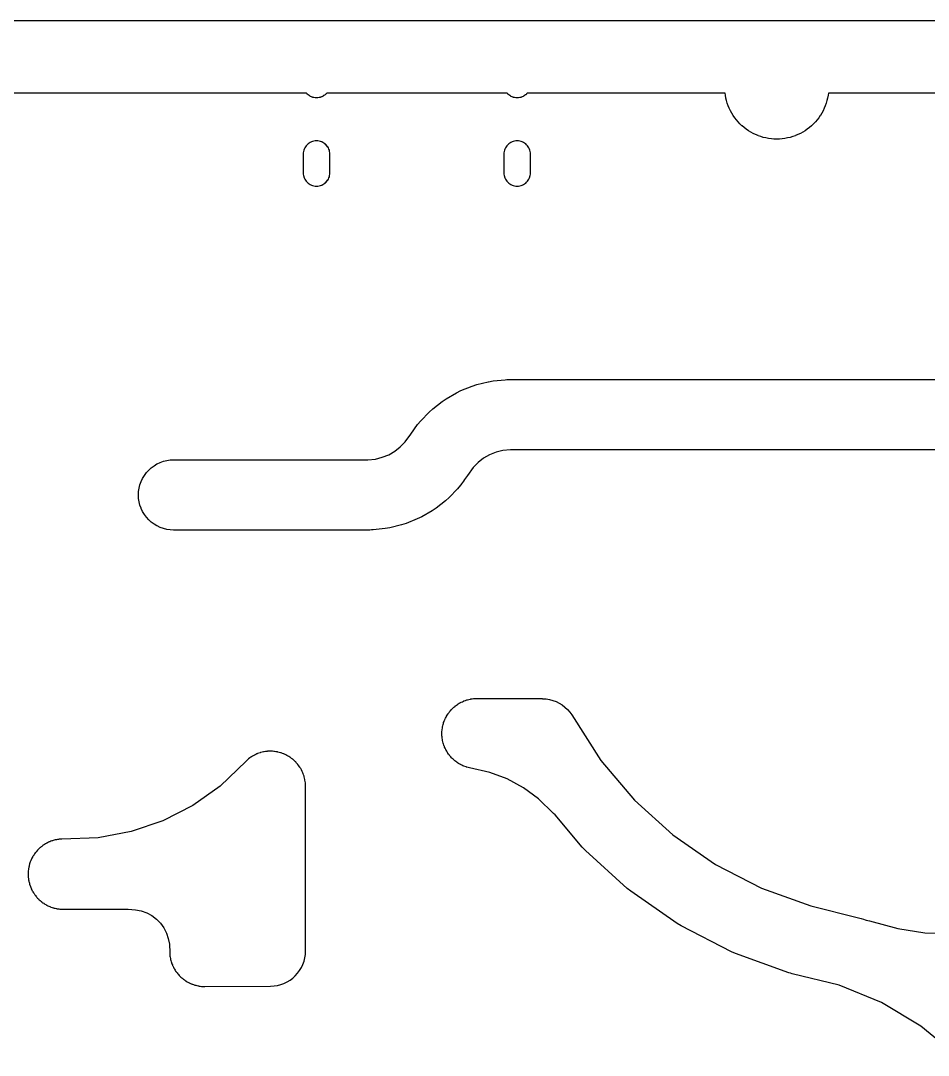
# Model space of a CAD drawing. Header units: inches. Extents: x -0.5 to 10, y -2.4 to 3.9.
# Drawn here: x 1.73 to 3.269, y 2.108 to 3.863 of the extents above; entities that cross this region are included whole.
import ezdxf

# ---------------------------------------------------------------- set-up
doc = ezdxf.new("R2010")
doc.units = ezdxf.units.IN

msp = doc.modelspace()

# ---------------------------------------------------------------- linework, layer by layer
for points in [[(4.8032, 3.86275), (0, 3.86275)], [(4.43583, 3.7397), (3.099278, 3.7397), (3.098867, 3.73623), (3.098865, 3.736212), (3.098861, 3.736191), (3.097957, 3.731643), (3.097953, 3.731626), (3.097953, 3.731624), (3.096905, 3.72726), (3.096902, 3.72725), (3.0969, 3.727241), (3.095641, 3.722779), (3.095636, 3.722762), (3.095629, 3.722742), (3.094024, 3.718392), (3.094023, 3.718388), (3.094017, 3.718373), (3.0923, 3.714227), (3.092295, 3.714215), (3.092292, 3.714209), (3.090351, 3.709998), (3.090341, 3.709979), (3.090333, 3.709963), (3.088067, 3.705918), (3.088059, 3.705903), (3.088058, 3.705901), (3.085713, 3.702075), (3.085708, 3.702067), (3.085702, 3.702058), (3.083126, 3.698203), (3.083114, 3.698186), (3.083103, 3.698171), (3.080233, 3.69453), (3.080224, 3.694519), (3.08022, 3.694515), (3.077305, 3.691102), (3.077298, 3.691093), (3.077292, 3.691087), (3.074145, 3.687683), (3.074131, 3.687669), (3.074117, 3.687655), (3.070713, 3.684508), (3.070707, 3.684502), (3.070698, 3.684495), (3.067285, 3.68158), (3.067281, 3.681576), (3.06727, 3.681567), (3.063629, 3.678697), (3.063614, 3.678686), (3.063597, 3.678674), (3.059742, 3.676098), (3.059733, 3.676092), (3.059725, 3.676087), (3.055899, 3.673742), (3.055897, 3.673741), (3.055882, 3.673733), (3.051837, 3.671467), (3.051821, 3.671459), (3.051802, 3.671449), (3.047591, 3.669508), (3.047585, 3.669505), (3.047573, 3.6695), (3.043427, 3.667783), (3.043412, 3.667777), (3.043408, 3.667776), (3.039058, 3.666171), (3.039038, 3.666164), (3.039021, 3.666159), (3.034559, 3.6649), (3.03455, 3.664898), (3.03454, 3.664895), (3.030176, 3.663847), (3.030174, 3.663847), (3.030157, 3.663843), (3.025609, 3.662939), (3.025588, 3.662935), (3.02557, 3.662933), (3.020966, 3.662388), (3.020958, 3.662387), (3.020946, 3.662386), (3.016472, 3.662034), (3.016459, 3.662033), (3.016453, 3.662032), (3.01182, 3.66185), (3.0118, 3.66185), (3.01178, 3.66185), (3.007147, 3.662032), (3.007141, 3.662033), (3.007128, 3.662034), (3.002654, 3.662386), (3.002642, 3.662387), (3.002634, 3.662388), (2.99803, 3.662933), (2.998012, 3.662935), (2.997991, 3.662939), (2.993443, 3.663843), (2.993426, 3.663847), (2.993424, 3.663847), (2.98906, 3.664895), (2.98905, 3.664898), (2.989041, 3.6649), (2.984579, 3.666159), (2.984562, 3.666164), (2.984542, 3.666171), (2.980192, 3.667776), (2.980188, 3.667777), (2.980173, 3.667783), (2.976027, 3.6695), (2.976015, 3.669505), (2.976009, 3.669508), (2.971798, 3.671449), (2.971779, 3.671459), (2.971763, 3.671467), (2.967718, 3.673733), (2.967703, 3.673741), (2.967701, 3.673742), (2.963875, 3.676087), (2.963867, 3.676092), (2.963858, 3.676098), (2.960003, 3.678674), (2.959986, 3.678686), (2.959971, 3.678697), (2.95633, 3.681567), (2.956319, 3.681576), (2.956315, 3.68158), (2.952902, 3.684495), (2.952893, 3.684502), (2.952887, 3.684508), (2.949483, 3.687655), (2.949469, 3.687669), (2.949455, 3.687683), (2.946308, 3.691087), (2.946302, 3.691093), (2.946295, 3.691102), (2.94338, 3.694515), (2.943376, 3.694519), (2.943367, 3.69453), (2.940497, 3.698171), (2.940486, 3.698186), (2.940474, 3.698203), (2.937898, 3.702058), (2.937892, 3.702067), (2.937887, 3.702075), (2.935542, 3.705901), (2.935541, 3.705903), (2.935533, 3.705918), (2.933267, 3.709963), (2.933259, 3.709979), (2.933249, 3.709998), (2.931308, 3.714209), (2.931305, 3.714215), (2.9313, 3.714227), (2.929583, 3.718373), (2.929577, 3.718388), (2.929576, 3.718392), (2.927971, 3.722742), (2.927964, 3.722762), (2.927959, 3.722779), (2.9267, 3.727241), (2.926698, 3.72725), (2.926695, 3.72726), (2.925647, 3.731624), (2.925647, 3.731626), (2.925643, 3.731643), (2.924739, 3.736191), (2.924735, 3.736212), (2.924733, 3.73623), (2.924322, 3.7397), (2.588886, 3.7397), (2.587768, 3.738466), (2.587751, 3.738449), (2.587734, 3.738432), (2.586119, 3.736969), (2.586105, 3.736956), (2.586081, 3.736938), (2.584332, 3.73564), (2.584309, 3.735624), (2.584291, 3.735613), (2.582422, 3.734492), (2.582399, 3.734479), (2.582379, 3.734469), (2.580409, 3.733538), (2.58039, 3.733529), (2.580364, 3.733519), (2.578313, 3.732785), (2.578287, 3.732777), (2.578266, 3.732771), (2.576152, 3.732242), (2.576128, 3.732236), (2.576104, 3.732232), (2.573949, 3.731912), (2.573927, 3.73191), (2.573901, 3.731908), (2.571725, 3.731801), (2.5717, 3.7318), (2.571675, 3.731801), (2.569499, 3.731908), (2.569473, 3.73191), (2.569451, 3.731912), (2.567296, 3.732232), (2.567272, 3.732236), (2.567248, 3.732242), (2.565134, 3.732771), (2.565113, 3.732777), (2.565087, 3.732785), (2.563036, 3.733519), (2.56301, 3.733529), (2.562991, 3.733538), (2.561021, 3.734469), (2.561001, 3.734479), (2.560978, 3.734492), (2.559109, 3.735613), (2.559091, 3.735624), (2.559068, 3.73564), (2.557319, 3.736938), (2.557295, 3.736956), (2.557281, 3.736969), (2.555666, 3.738432), (2.555649, 3.738449), (2.555632, 3.738466), (2.554514, 3.7397), (2.248686, 3.7397), (2.247568, 3.738466), (2.247551, 3.738449), (2.247534, 3.738432), (2.245919, 3.736969), (2.245905, 3.736956), (2.245881, 3.736938), (2.244132, 3.73564), (2.244109, 3.735624), (2.244091, 3.735613), (2.242222, 3.734492), (2.242199, 3.734479), (2.242179, 3.734469), (2.240209, 3.733538), (2.24019, 3.733529), (2.240164, 3.733519), (2.238113, 3.732785), (2.238087, 3.732777), (2.238066, 3.732771), (2.235952, 3.732242), (2.235928, 3.732236), (2.235904, 3.732232), (2.233749, 3.731912), (2.233727, 3.73191), (2.233701, 3.731908), (2.231525, 3.731801), (2.2315, 3.7318), (2.231475, 3.731801), (2.229299, 3.731908), (2.229273, 3.73191), (2.229251, 3.731912), (2.227096, 3.732232), (2.227072, 3.732236), (2.227048, 3.732242), (2.224934, 3.732771), (2.224913, 3.732777), (2.224887, 3.732785), (2.222836, 3.733519), (2.22281, 3.733529), (2.222791, 3.733538), (2.220821, 3.734469), (2.220801, 3.734479), (2.220778, 3.734492), (2.218909, 3.735613), (2.218891, 3.735624), (2.218868, 3.73564), (2.217119, 3.736938), (2.217095, 3.736956), (2.217081, 3.736969), (2.215466, 3.738432), (2.215449, 3.738449), (2.215432, 3.738466), (2.214314, 3.7397), (0.36737, 3.7397)], [(3.30927, 3.13515), (2.560231, 3.13515), (2.547299, 3.13383), (2.535815, 3.130989), (2.524844, 3.126563), (2.514602, 3.120642), (2.505293, 3.113341), (2.497091, 3.104796), (2.487709, 3.09178), (2.4877, 3.091767), (2.487694, 3.09176), (2.487651, 3.091706), (2.487613, 3.091648), (2.487607, 3.09164), (2.487599, 3.091628), (2.482406, 3.084471), (2.480827, 3.081837), (2.480816, 3.081819), (2.4808, 3.081796), (2.477348, 3.077141), (2.477334, 3.077123), (2.477317, 3.077103), (2.476032, 3.075685), (2.475723, 3.075259), (2.475712, 3.075245), (2.475701, 3.075232), (2.470489, 3.069001), (2.470477, 3.068986), (2.470466, 3.068975), (2.456459, 3.054395), (2.456448, 3.054384), (2.456433, 3.05437), (2.450273, 3.048801), (2.450262, 3.048791), (2.450246, 3.048778), (2.434332, 3.036307), (2.43432, 3.036298), (2.434303, 3.036287), (2.427423, 3.031637), (2.427405, 3.031626), (2.427393, 3.031618), (2.409886, 3.021503), (2.409871, 3.021495), (2.409855, 3.021487), (2.40239, 3.017848), (2.402378, 3.017842), (2.402358, 3.017834), (2.383606, 3.010274), (2.38359, 3.010268), (2.383573, 3.010262), (2.375671, 3.007707), (2.375654, 3.007702), (2.375637, 3.007697), (2.35601, 3.002844), (2.355996, 3.00284), (2.355976, 3.002836), (2.347794, 3.001415), (2.347772, 3.001411), (2.347759, 3.00141), (2.327645, 2.999358), (2.327635, 2.999357), (2.32762, 2.999356), (2.32754, 2.999351), (2.327461, 2.99934), (2.327439, 2.999337), (2.327412, 2.999335), (2.324623, 2.999198), (2.321833, 2.999051), (2.321807, 2.99905), (2.321784, 2.999051), (2.321704, 2.999055), (2.321625, 2.999051), (2.32161, 2.99905), (2.3216, 2.99905), (1.9891, 2.99905), (1.98909, 2.99905), (1.989075, 2.999051), (1.983288, 2.999335), (1.983261, 2.999337), (1.983239, 2.99934), (1.977507, 3.00019), (1.977483, 3.000194), (1.977458, 3.0002), (1.971837, 3.001608), (1.971811, 3.001615), (1.97179, 3.001622), (1.966334, 3.003574), (1.96631, 3.003584), (1.966289, 3.003593), (1.96105, 3.006071), (1.961028, 3.006082), (1.961007, 3.006094), (1.956037, 3.009073), (1.956019, 3.009084), (1.955996, 3.0091), (1.951341, 3.012552), (1.951323, 3.012566), (1.951303, 3.012583), (1.94701, 3.016475), (1.946992, 3.016492), (1.946975, 3.01651), (1.943083, 3.020803), (1.943066, 3.020823), (1.943052, 3.020841), (1.9396, 3.025496), (1.939584, 3.025519), (1.939573, 3.025537), (1.936594, 3.030507), (1.936582, 3.030528), (1.936571, 3.03055), (1.934093, 3.035789), (1.934084, 3.03581), (1.934074, 3.035834), (1.932122, 3.04129), (1.932115, 3.041311), (1.932108, 3.041337), (1.9307, 3.046958), (1.930694, 3.046983), (1.93069, 3.047007), (1.92984, 3.052739), (1.929837, 3.052761), (1.929835, 3.052788), (1.929551, 3.058575), (1.92955, 3.0586), (1.929551, 3.058625), (1.929835, 3.064412), (1.929837, 3.064439), (1.92984, 3.064461), (1.93069, 3.070193), (1.930694, 3.070217), (1.9307, 3.070242), (1.932108, 3.075863), (1.932115, 3.075889), (1.932122, 3.07591), (1.934074, 3.081366), (1.934084, 3.08139), (1.934093, 3.081411), (1.936571, 3.08665), (1.936582, 3.086672), (1.936594, 3.086693), (1.939573, 3.091663), (1.939584, 3.091681), (1.9396, 3.091704), (1.943052, 3.096359), (1.943066, 3.096377), (1.943083, 3.096397), (1.946975, 3.10069), (1.946992, 3.100708), (1.94701, 3.100725), (1.951303, 3.104617), (1.951323, 3.104634), (1.951341, 3.104648), (1.955996, 3.1081), (1.956019, 3.108116), (1.956037, 3.108127), (1.961007, 3.111106), (1.961028, 3.111118), (1.96105, 3.111129), (1.966289, 3.113607), (1.96631, 3.113616), (1.966334, 3.113626), (1.97179, 3.115578), (1.971811, 3.115585), (1.971837, 3.115592), (1.977458, 3.117), (1.977483, 3.117006), (1.977507, 3.11701), (1.983239, 3.11786), (1.983261, 3.117863), (1.983288, 3.117865), (1.989075, 3.118149), (1.98909, 3.11815), (1.9891, 3.11815), (2.31857, 3.11815), (2.331494, 3.119469), (2.342971, 3.122307), (2.353937, 3.126727), (2.364175, 3.132642), (2.373481, 3.139935), (2.381736, 3.148527), (2.391146, 3.161496), (2.402921, 3.177833), (2.40293, 3.177845), (2.402943, 3.177861), (2.408244, 3.184223), (2.408258, 3.184238), (2.408268, 3.184249), (2.422277, 3.198845), (2.422288, 3.198856), (2.422302, 3.198869), (2.428464, 3.204444), (2.428479, 3.204458), (2.428491, 3.204467), (2.44441, 3.216951), (2.444422, 3.21696), (2.444439, 3.216972), (2.451322, 3.221627), (2.451339, 3.221639), (2.451352, 3.221646), (2.468866, 3.231772), (2.468876, 3.231778), (2.468897, 3.231789), (2.476365, 3.235431), (2.476384, 3.23544), (2.476397, 3.235446), (2.495159, 3.243013), (2.495176, 3.24302), (2.495193, 3.243025), (2.503098, 3.245584), (2.503118, 3.24559), (2.503132, 3.245593), (2.522771, 3.250452), (2.52279, 3.250457), (2.522805, 3.25046), (2.530992, 3.251883), (2.531007, 3.251885), (2.531027, 3.251888), (2.551153, 3.253942), (2.551163, 3.253943), (2.551177, 3.253944), (2.551258, 3.253948), (2.551339, 3.25396), (2.551361, 3.253963), (2.551388, 3.253965), (2.554176, 3.254102), (2.556964, 3.254249), (2.556985, 3.25425), (2.557013, 3.254249), (2.557094, 3.254245), (2.557175, 3.254249), (2.55719, 3.25425), (2.5572, 3.25425), (3.3106, 3.25425)], [(3.315889, 2.108276), (3.256102, 2.157674), (3.189592, 2.197562), (3.117844, 2.227046), (3.03814, 2.246558), (3.038125, 2.246562), (3.038116, 2.246565), (3.03795, 2.246614), (3.03778, 2.246648), (3.037757, 2.246653), (3.037732, 2.24666), (3.03515, 2.247447), (3.032562, 2.248217), (3.032535, 2.248226), (3.032515, 2.248233), (3.032355, 2.248299), (3.032189, 2.248349), (3.032183, 2.248351), (3.032166, 2.248357), (2.942033, 2.280738), (2.942013, 2.280746), (2.942003, 2.28075), (2.934914, 2.283835), (2.934899, 2.283842), (2.934884, 2.283849), (2.849755, 2.327728), (2.849745, 2.327733), (2.849726, 2.327744), (2.843096, 2.331731), (2.843086, 2.331737), (2.843069, 2.331749), (2.764406, 2.38638), (2.764391, 2.386391), (2.76438, 2.3864), (2.758328, 2.391219), (2.758314, 2.391231), (2.758304, 2.391241), (2.687458, 2.455687), (2.687445, 2.455699), (2.687435, 2.45571), (2.682065, 2.461279), (2.682049, 2.461296), (2.682043, 2.461303), (2.636006, 2.515789), (2.633097, 2.518389), (2.633087, 2.518399), (2.633079, 2.518406), (2.60775, 2.543393), (2.582538, 2.562089), (2.554955, 2.577071), (2.525507, 2.588056), (2.490725, 2.595758), (2.490721, 2.595759), (2.490701, 2.595764), (2.488525, 2.59636), (2.486337, 2.596908), (2.486311, 2.596915), (2.48629, 2.596922), (2.485708, 2.59713), (2.485112, 2.597293), (2.48509, 2.5973), (2.485065, 2.597309), (2.482958, 2.598114), (2.480834, 2.598874), (2.48081, 2.598884), (2.480789, 2.598893), (2.48023, 2.599157), (2.479652, 2.599378), (2.479632, 2.599386), (2.479607, 2.599398), (2.477589, 2.600406), (2.47555, 2.601371), (2.475528, 2.601382), (2.475507, 2.601394), (2.474977, 2.601712), (2.474424, 2.601988), (2.474401, 2.602), (2.474381, 2.602012), (2.472471, 2.603213), (2.470537, 2.604373), (2.470519, 2.604384), (2.470496, 2.6044), (2.469999, 2.604768), (2.469476, 2.605098), (2.469452, 2.605114), (2.469436, 2.605126), (2.467653, 2.606508), (2.465841, 2.607852), (2.465823, 2.607866), (2.465803, 2.607883), (2.465345, 2.608298), (2.464857, 2.608677), (2.464836, 2.608694), (2.464819, 2.608709), (2.463181, 2.61026), (2.46151, 2.611775), (2.461492, 2.611792), (2.461475, 2.61181), (2.46106, 2.612268), (2.460611, 2.612693), (2.460593, 2.61271), (2.460577, 2.612728), (2.459098, 2.614432), (2.457583, 2.616103), (2.457566, 2.616123), (2.457552, 2.616141), (2.457184, 2.616638), (2.456779, 2.617105), (2.456762, 2.617125), (2.456748, 2.617143), (2.455444, 2.618984), (2.4541, 2.620796), (2.454084, 2.620819), (2.454073, 2.620837), (2.453755, 2.621367), (2.453397, 2.621871), (2.453384, 2.621891), (2.453371, 2.621913), (2.452253, 2.623872), (2.451094, 2.625807), (2.451082, 2.625828), (2.451071, 2.62585), (2.450806, 2.626409), (2.4505, 2.626946), (2.45049, 2.626964), (2.450478, 2.62699), (2.449557, 2.62905), (2.448593, 2.631089), (2.448584, 2.63111), (2.448574, 2.631134), (2.448366, 2.631716), (2.448114, 2.632281), (2.448105, 2.632301), (2.448096, 2.632327), (2.447382, 2.634466), (2.446622, 2.63659), (2.446615, 2.636611), (2.446608, 2.636637), (2.446457, 2.637237), (2.446262, 2.637824), (2.446255, 2.637845), (2.446248, 2.637871), (2.445748, 2.64007), (2.4452, 2.642258), (2.445194, 2.642283), (2.44519, 2.642307), (2.445099, 2.642918), (2.444962, 2.643521), (2.444957, 2.643546), (2.444954, 2.643569), (2.444671, 2.645807), (2.44434, 2.648039), (2.444337, 2.648061), (2.444335, 2.648088), (2.444305, 2.648705), (2.444227, 2.649319), (2.444224, 2.649346), (2.444223, 2.649367), (2.444161, 2.651622), (2.444051, 2.653875), (2.44405, 2.6539), (2.444051, 2.653925), (2.444081, 2.654542), (2.444064, 2.65516), (2.444064, 2.655184), (2.444065, 2.655209), (2.444224, 2.657459), (2.444335, 2.659712), (2.444337, 2.659739), (2.44434, 2.659761), (2.44443, 2.660373), (2.444474, 2.66099), (2.444477, 2.661015), (2.44448, 2.661038), (2.444859, 2.663262), (2.44519, 2.665493), (2.445194, 2.665517), (2.4452, 2.665542), (2.44535, 2.666141), (2.445454, 2.666751), (2.445458, 2.666774), (2.445464, 2.666799), (2.44606, 2.668975), (2.446608, 2.671163), (2.446615, 2.671189), (2.446622, 2.67121), (2.44683, 2.671792), (2.446993, 2.672388), (2.447, 2.67241), (2.447009, 2.672435), (2.447814, 2.674542), (2.448574, 2.676666), (2.448584, 2.67669), (2.448593, 2.676711), (2.448857, 2.67727), (2.449078, 2.677848), (2.449086, 2.677868), (2.449098, 2.677893), (2.450106, 2.679911), (2.451071, 2.68195), (2.451082, 2.681972), (2.451094, 2.681993), (2.451412, 2.682523), (2.451688, 2.683076), (2.4517, 2.683099), (2.451712, 2.683119), (2.452913, 2.685029), (2.454073, 2.686963), (2.454084, 2.686981), (2.4541, 2.687004), (2.454468, 2.687501), (2.454798, 2.688024), (2.454814, 2.688048), (2.454826, 2.688064), (2.456208, 2.689847), (2.457552, 2.691659), (2.457566, 2.691677), (2.457583, 2.691697), (2.457998, 2.692155), (2.458377, 2.692643), (2.458394, 2.692664), (2.458409, 2.692681), (2.45996, 2.694319), (2.461475, 2.69599), (2.461492, 2.696008), (2.46151, 2.696025), (2.461968, 2.69644), (2.462393, 2.696889), (2.46241, 2.696907), (2.462428, 2.696923), (2.464132, 2.698402), (2.465803, 2.699917), (2.465823, 2.699934), (2.465841, 2.699948), (2.466338, 2.700316), (2.466805, 2.700721), (2.466825, 2.700738), (2.466843, 2.700752), (2.468684, 2.702056), (2.470496, 2.7034), (2.470519, 2.703416), (2.470537, 2.703427), (2.471067, 2.703745), (2.471571, 2.704103), (2.471591, 2.704116), (2.471613, 2.704129), (2.473572, 2.705247), (2.475507, 2.706406), (2.475528, 2.706418), (2.47555, 2.706429), (2.476109, 2.706694), (2.476646, 2.707), (2.476664, 2.70701), (2.47669, 2.707022), (2.47875, 2.707943), (2.480789, 2.708907), (2.48081, 2.708916), (2.480834, 2.708926), (2.481416, 2.709134), (2.481981, 2.709386), (2.482001, 2.709395), (2.482027, 2.709404), (2.484166, 2.710118), (2.48629, 2.710878), (2.486311, 2.710885), (2.486337, 2.710892), (2.486937, 2.711043), (2.487524, 2.711238), (2.487545, 2.711245), (2.487571, 2.711252), (2.48977, 2.711752), (2.491958, 2.7123), (2.491983, 2.712306), (2.492007, 2.71231), (2.492618, 2.712401), (2.493221, 2.712538), (2.493246, 2.712543), (2.493269, 2.712546), (2.495507, 2.712829), (2.497739, 2.71316), (2.497761, 2.713163), (2.497788, 2.713165), (2.498405, 2.713195), (2.499019, 2.713273), (2.499046, 2.713276), (2.499067, 2.713277), (2.501322, 2.713339), (2.503575, 2.713449), (2.50359, 2.71345), (2.5036, 2.71345), (2.608, 2.71345), (2.60801, 2.71345), (2.608025, 2.713449), (2.613812, 2.713165), (2.613839, 2.713163), (2.613861, 2.71316), (2.614745, 2.713029), (2.615083, 2.71304), (2.615109, 2.71304), (2.615132, 2.713039), (2.620914, 2.712647), (2.620936, 2.712645), (2.620963, 2.712641), (2.626678, 2.711684), (2.626702, 2.71168), (2.626726, 2.711674), (2.63232, 2.710161), (2.632341, 2.710155), (2.632367, 2.710146), (2.637785, 2.708093), (2.637807, 2.708084), (2.63783, 2.708073), (2.643022, 2.705499), (2.643044, 2.705487), (2.643065, 2.705475), (2.647979, 2.702404), (2.647998, 2.702391), (2.648019, 2.702376), (2.652609, 2.698838), (2.652628, 2.698822), (2.652646, 2.698806), (2.656867, 2.694835), (2.656885, 2.694817), (2.656901, 2.6948), (2.660712, 2.690434), (2.66073, 2.690413), (2.660742, 2.690396), (2.664107, 2.685678), (2.664118, 2.685662), (2.664121, 2.685657), (2.713728, 2.60834), (2.770494, 2.541157), (2.835555, 2.481972), (2.907796, 2.431801), (2.985978, 2.391503), (3.069494, 2.361499), (3.150505, 2.341667), (3.150507, 2.341666), (3.150523, 2.341662), (3.154776, 2.34045), (3.154793, 2.340445), (3.154811, 2.340439), (3.158961, 2.338912), (3.158974, 2.338907), (3.158979, 2.338906), (3.161759, 2.337763), (3.163195, 2.337587), (3.163217, 2.337584), (3.163244, 2.337579), (3.168899, 2.336315), (3.168914, 2.336312), (3.168923, 2.336309), (3.216927, 2.323079), (3.262615, 2.316186), (3.304668, 2.31495)]]:
    msp.add_lwpolyline(points)
for points in [[(2.2315, 3.58215), (2.2315, 3.58215), (2.231525, 3.582151), (2.233701, 3.582258), (2.233727, 3.58226), (2.233749, 3.582262), (2.235904, 3.582582), (2.235928, 3.582586), (2.235952, 3.582592), (2.238066, 3.583121), (2.238087, 3.583127), (2.238113, 3.583135), (2.240164, 3.583869), (2.24019, 3.583879), (2.240209, 3.583888), (2.242179, 3.584819), (2.242199, 3.584829), (2.242222, 3.584842), (2.244091, 3.585963), (2.244109, 3.585974), (2.244132, 3.58599), (2.245881, 3.587288), (2.245905, 3.587306), (2.245919, 3.587319), (2.247534, 3.588782), (2.247551, 3.588799), (2.247568, 3.588816), (2.249031, 3.590431), (2.249044, 3.590445), (2.249062, 3.590469), (2.25036, 3.592218), (2.250376, 3.592241), (2.250387, 3.592259), (2.251508, 3.594128), (2.251521, 3.594151), (2.251531, 3.594171), (2.252462, 3.596141), (2.252471, 3.59616), (2.252481, 3.596186), (2.253215, 3.598237), (2.253223, 3.598263), (2.253229, 3.598284), (2.253758, 3.600398), (2.253764, 3.600422), (2.253768, 3.600446), (2.254088, 3.602601), (2.25409, 3.602623), (2.254092, 3.602649), (2.254199, 3.604825), (2.2542, 3.60484), (2.2542, 3.60485), (2.2542, 3.63635), (2.2542, 3.63636), (2.254199, 3.636375), (2.254092, 3.638551), (2.25409, 3.638577), (2.254088, 3.638599), (2.253768, 3.640754), (2.253764, 3.640778), (2.253758, 3.640802), (2.253229, 3.642916), (2.253223, 3.642937), (2.253215, 3.642963), (2.252481, 3.645014), (2.252471, 3.64504), (2.252462, 3.645059), (2.251531, 3.647029), (2.251521, 3.647049), (2.251508, 3.647072), (2.250387, 3.648941), (2.250376, 3.648959), (2.25036, 3.648982), (2.249062, 3.650731), (2.249044, 3.650755), (2.249031, 3.650769), (2.247568, 3.652384), (2.247551, 3.652401), (2.247534, 3.652418), (2.245919, 3.653881), (2.245905, 3.653894), (2.245881, 3.653912), (2.244132, 3.65521), (2.244109, 3.655226), (2.244091, 3.655237), (2.242222, 3.656358), (2.242199, 3.656371), (2.242179, 3.656381), (2.240209, 3.657312), (2.24019, 3.657321), (2.240164, 3.657331), (2.238113, 3.658065), (2.238087, 3.658073), (2.238066, 3.658079), (2.235952, 3.658608), (2.235928, 3.658614), (2.235904, 3.658618), (2.233749, 3.658938), (2.233727, 3.65894), (2.233701, 3.658942), (2.231525, 3.659049), (2.2315, 3.65905), (2.231475, 3.659049), (2.229299, 3.658942), (2.229273, 3.65894), (2.229251, 3.658938), (2.227096, 3.658618), (2.227072, 3.658614), (2.227048, 3.658608), (2.224934, 3.658079), (2.224913, 3.658073), (2.224887, 3.658065), (2.222836, 3.657331), (2.22281, 3.657321), (2.222791, 3.657312), (2.220821, 3.656381), (2.220801, 3.656371), (2.220778, 3.656358), (2.218909, 3.655237), (2.218891, 3.655226), (2.218868, 3.65521), (2.217119, 3.653912), (2.217095, 3.653894), (2.217081, 3.653881), (2.215466, 3.652418), (2.215449, 3.652401), (2.215432, 3.652384), (2.213969, 3.650769), (2.213956, 3.650755), (2.213938, 3.650731), (2.21264, 3.648982), (2.212624, 3.648959), (2.212613, 3.648941), (2.211492, 3.647072), (2.211479, 3.647049), (2.211469, 3.647029), (2.210538, 3.645059), (2.210529, 3.64504), (2.210519, 3.645014), (2.209785, 3.642963), (2.209777, 3.642937), (2.209771, 3.642916), (2.209242, 3.640802), (2.209236, 3.640778), (2.209232, 3.640754), (2.208912, 3.638599), (2.20891, 3.638577), (2.208908, 3.638551), (2.208801, 3.636375), (2.2088, 3.63636), (2.2088, 3.63635), (2.2088, 3.60485), (2.2088, 3.60484), (2.208801, 3.604825), (2.208908, 3.602649), (2.20891, 3.602623), (2.208912, 3.602601), (2.209232, 3.600446), (2.209236, 3.600422), (2.209242, 3.600398), (2.209771, 3.598284), (2.209777, 3.598263), (2.209785, 3.598237), (2.210519, 3.596186), (2.210529, 3.59616), (2.210538, 3.596141), (2.211469, 3.594171), (2.211479, 3.594151), (2.211492, 3.594128), (2.212613, 3.592259), (2.212624, 3.592241), (2.21264, 3.592218), (2.213938, 3.590469), (2.213956, 3.590445), (2.213969, 3.590431), (2.215432, 3.588816), (2.215449, 3.588799), (2.215466, 3.588782), (2.217081, 3.587319), (2.217095, 3.587306), (2.217119, 3.587288), (2.218868, 3.58599), (2.218891, 3.585974), (2.218909, 3.585963), (2.220778, 3.584842), (2.220801, 3.584829), (2.220821, 3.584819), (2.222791, 3.583888), (2.22281, 3.583879), (2.222836, 3.583869), (2.224887, 3.583135), (2.224913, 3.583127), (2.224934, 3.583121), (2.227048, 3.582592), (2.227072, 3.582586), (2.227096, 3.582582), (2.229251, 3.582262), (2.229273, 3.58226), (2.229299, 3.582258), (2.231475, 3.582151)], [(2.5717, 3.58215), (2.5717, 3.58215), (2.571725, 3.582151), (2.573901, 3.582258), (2.573927, 3.58226), (2.573949, 3.582262), (2.576104, 3.582582), (2.576128, 3.582586), (2.576152, 3.582592), (2.578266, 3.583121), (2.578287, 3.583127), (2.578313, 3.583135), (2.580364, 3.583869), (2.58039, 3.583879), (2.580409, 3.583888), (2.582379, 3.584819), (2.582399, 3.584829), (2.582422, 3.584842), (2.584291, 3.585963), (2.584309, 3.585974), (2.584332, 3.58599), (2.586081, 3.587288), (2.586105, 3.587306), (2.586119, 3.587319), (2.587734, 3.588782), (2.587751, 3.588799), (2.587768, 3.588816), (2.589231, 3.590431), (2.589244, 3.590445), (2.589262, 3.590469), (2.59056, 3.592218), (2.590576, 3.592241), (2.590587, 3.592259), (2.591708, 3.594128), (2.591721, 3.594151), (2.591731, 3.594171), (2.592662, 3.596141), (2.592671, 3.59616), (2.592681, 3.596186), (2.593415, 3.598237), (2.593423, 3.598263), (2.593429, 3.598284), (2.593958, 3.600398), (2.593964, 3.600422), (2.593968, 3.600446), (2.594288, 3.602601), (2.59429, 3.602623), (2.594292, 3.602649), (2.594399, 3.604825), (2.5944, 3.60484), (2.5944, 3.60485), (2.5944, 3.63635), (2.5944, 3.63636), (2.594399, 3.636375), (2.594292, 3.638551), (2.59429, 3.638577), (2.594288, 3.638599), (2.593968, 3.640754), (2.593964, 3.640778), (2.593958, 3.640802), (2.593429, 3.642916), (2.593423, 3.642937), (2.593415, 3.642963), (2.592681, 3.645014), (2.592671, 3.64504), (2.592662, 3.645059), (2.591731, 3.647029), (2.591721, 3.647049), (2.591708, 3.647072), (2.590587, 3.648941), (2.590576, 3.648959), (2.59056, 3.648982), (2.589262, 3.650731), (2.589244, 3.650755), (2.589231, 3.650769), (2.587768, 3.652384), (2.587751, 3.652401), (2.587734, 3.652418), (2.586119, 3.653881), (2.586105, 3.653894), (2.586081, 3.653912), (2.584332, 3.65521), (2.584309, 3.655226), (2.584291, 3.655237), (2.582422, 3.656358), (2.582399, 3.656371), (2.582379, 3.656381), (2.580409, 3.657312), (2.58039, 3.657321), (2.580364, 3.657331), (2.578313, 3.658065), (2.578287, 3.658073), (2.578266, 3.658079), (2.576152, 3.658608), (2.576128, 3.658614), (2.576104, 3.658618), (2.573949, 3.658938), (2.573927, 3.65894), (2.573901, 3.658942), (2.571725, 3.659049), (2.5717, 3.65905), (2.571675, 3.659049), (2.569499, 3.658942), (2.569473, 3.65894), (2.569451, 3.658938), (2.567296, 3.658618), (2.567272, 3.658614), (2.567248, 3.658608), (2.565134, 3.658079), (2.565113, 3.658073), (2.565087, 3.658065), (2.563036, 3.657331), (2.56301, 3.657321), (2.562991, 3.657312), (2.561021, 3.656381), (2.561001, 3.656371), (2.560978, 3.656358), (2.559109, 3.655237), (2.559091, 3.655226), (2.559068, 3.65521), (2.557319, 3.653912), (2.557295, 3.653894), (2.557281, 3.653881), (2.555666, 3.652418), (2.555649, 3.652401), (2.555632, 3.652384), (2.554169, 3.650769), (2.554156, 3.650755), (2.554138, 3.650731), (2.55284, 3.648982), (2.552824, 3.648959), (2.552813, 3.648941), (2.551692, 3.647072), (2.551679, 3.647049), (2.551669, 3.647029), (2.550738, 3.645059), (2.550729, 3.64504), (2.550719, 3.645014), (2.549985, 3.642963), (2.549977, 3.642937), (2.549971, 3.642916), (2.549442, 3.640802), (2.549436, 3.640778), (2.549432, 3.640754), (2.549112, 3.638599), (2.54911, 3.638577), (2.549108, 3.638551), (2.549001, 3.636375), (2.549, 3.63636), (2.549, 3.63635), (2.549, 3.60485), (2.549, 3.60484), (2.549001, 3.604825), (2.549108, 3.602649), (2.54911, 3.602623), (2.549112, 3.602601), (2.549432, 3.600446), (2.549436, 3.600422), (2.549442, 3.600398), (2.549971, 3.598284), (2.549977, 3.598263), (2.549985, 3.598237), (2.550719, 3.596186), (2.550729, 3.59616), (2.550738, 3.596141), (2.551669, 3.594171), (2.551679, 3.594151), (2.551692, 3.594128), (2.552813, 3.592259), (2.552824, 3.592241), (2.55284, 3.592218), (2.554138, 3.590469), (2.554156, 3.590445), (2.554169, 3.590431), (2.555632, 3.588816), (2.555649, 3.588799), (2.555666, 3.588782), (2.557281, 3.587319), (2.557295, 3.587306), (2.557319, 3.587288), (2.559068, 3.58599), (2.559091, 3.585974), (2.559109, 3.585963), (2.560978, 3.584842), (2.561001, 3.584829), (2.561021, 3.584819), (2.562991, 3.583888), (2.56301, 3.583879), (2.563036, 3.583869), (2.565087, 3.583135), (2.565113, 3.583127), (2.565134, 3.583121), (2.567248, 3.582592), (2.567272, 3.582586), (2.567296, 3.582582), (2.569451, 3.582262), (2.569473, 3.58226), (2.569499, 3.582258), (2.571675, 3.582151)], [(1.742502, 2.414421), (1.742489, 2.413366), (1.742489, 2.413339), (1.742491, 2.413317), (1.742646, 2.411505), (1.742735, 2.409688), (1.742737, 2.409661), (1.74274, 2.409639), (1.742895, 2.408595), (1.742985, 2.407543), (1.742987, 2.40752), (1.742991, 2.407495), (1.743323, 2.405706), (1.74359, 2.403907), (1.743594, 2.403883), (1.7436, 2.403858), (1.743856, 2.402835), (1.744049, 2.401797), (1.744054, 2.401772), (1.74406, 2.401749), (1.744566, 2.400002), (1.745008, 2.398237), (1.745015, 2.398211), (1.745022, 2.39819), (1.745377, 2.397197), (1.745671, 2.396183), (1.745678, 2.396159), (1.745687, 2.396136), (1.746361, 2.394447), (1.746974, 2.392734), (1.746984, 2.39271), (1.746993, 2.392689), (1.747444, 2.391735), (1.747835, 2.390755), (1.747843, 2.390737), (1.747856, 2.39071), (1.748693, 2.389095), (1.749471, 2.38745), (1.749482, 2.387428), (1.749494, 2.387407), (1.750036, 2.386502), (1.750522, 2.385565), (1.750533, 2.385545), (1.750546, 2.385522), (1.751538, 2.383997), (1.752473, 2.382437), (1.752484, 2.382419), (1.7525, 2.382396), (1.753129, 2.381548), (1.753704, 2.380663), (1.753718, 2.380642), (1.753733, 2.380623), (1.754868, 2.379202), (1.755952, 2.377741), (1.755966, 2.377723), (1.755983, 2.377703), (1.756692, 2.376921), (1.757351, 2.376097), (1.757368, 2.376077), (1.757383, 2.37606), (1.758653, 2.374757), (1.759875, 2.37341), (1.759892, 2.373392), (1.75991, 2.373375), (1.760692, 2.372666), (1.761428, 2.37191), (1.761448, 2.371891), (1.761464, 2.371877), (1.762855, 2.370705), (1.764203, 2.369483), (1.764223, 2.369466), (1.764241, 2.369452), (1.765089, 2.368823), (1.765896, 2.368144), (1.765913, 2.36813), (1.765935, 2.368114), (1.767435, 2.367084), (1.768896, 2.366), (1.768919, 2.365984), (1.768937, 2.365973), (1.769842, 2.36543), (1.770712, 2.364833), (1.770729, 2.364821), (1.770753, 2.364807), (1.772347, 2.363929), (1.773907, 2.362994), (1.773928, 2.362982), (1.77395, 2.362971), (1.774904, 2.362519), (1.775829, 2.36201), (1.77585, 2.361999), (1.775873, 2.361988), (1.777544, 2.361271), (1.779189, 2.360493), (1.77921, 2.360484), (1.779234, 2.360474), (1.780228, 2.360119), (1.781198, 2.359702), (1.781221, 2.359693), (1.781243, 2.359685), (1.782977, 2.359135), (1.78469, 2.358522), (1.784711, 2.358515), (1.784737, 2.358508), (1.785761, 2.358251), (1.786767, 2.357932), (1.786791, 2.357925), (1.786814, 2.357919), (1.788594, 2.357542), (1.790358, 2.3571), (1.790383, 2.357094), (1.790407, 2.35709), (1.79145, 2.356935), (1.792483, 2.356716), (1.79251, 2.356711), (1.792531, 2.356708), (1.794339, 2.356507), (1.796139, 2.35624), (1.796161, 2.356237), (1.796188, 2.356235), (1.797242, 2.356183), (1.79829, 2.356066), (1.798315, 2.356064), (1.798339, 2.356063), (1.800158, 2.35604), (1.801975, 2.355951), (1.80199, 2.35595), (1.802, 2.35595), (1.912104, 2.35595), (1.924647, 2.355235), (1.934284, 2.353243), (1.943488, 2.349863), (1.952094, 2.345162), (1.959912, 2.339243), (1.966771, 2.332235), (1.972521, 2.324292), (1.977036, 2.315588), (1.980218, 2.306313), (1.981997, 2.29667), (1.982485, 2.282455), (1.982486, 2.282442), (1.982487, 2.282431), (1.982656, 2.280402), (1.982767, 2.278368), (1.982769, 2.278344), (1.982772, 2.278319), (1.9829, 2.277491), (1.982969, 2.276656), (1.982972, 2.276632), (1.982976, 2.276608), (1.983344, 2.274605), (1.983653, 2.272592), (1.983657, 2.272571), (1.983663, 2.272544), (1.983871, 2.271732), (1.984023, 2.270908), (1.984027, 2.270887), (1.984034, 2.27086), (1.984596, 2.268903), (1.985102, 2.26693), (1.985108, 2.266907), (1.985116, 2.266883), (1.985403, 2.266096), (1.985634, 2.265291), (1.985642, 2.265266), (1.98565, 2.265244), (1.986401, 2.263351), (1.987098, 2.261438), (1.987106, 2.261416), (1.987117, 2.261393), (1.987479, 2.260637), (1.987788, 2.259858), (1.987796, 2.25984), (1.987809, 2.259814), (1.988742, 2.258004), (1.989623, 2.256167), (1.989632, 2.256148), (1.989646, 2.256124), (1.990081, 2.255408), (1.990465, 2.254663), (1.990476, 2.254643), (1.990489, 2.254621), (1.991595, 2.252911), (1.992652, 2.25117), (1.992664, 2.251151), (1.992679, 2.251129), (1.993182, 2.250459), (1.993637, 2.249756), (1.993652, 2.249734), (1.993666, 2.249716), (1.994934, 2.248123), (1.996156, 2.246494), (1.996171, 2.246474), (1.996188, 2.246456), (1.996754, 2.245838), (1.997276, 2.245182), (1.997291, 2.245164), (1.997308, 2.245146), (1.998727, 2.243685), (2.000102, 2.242183), (2.00012, 2.242165), (2.000137, 2.242149), (2.000761, 2.241589), (2.001345, 2.240988), (2.001363, 2.24097), (2.001381, 2.240955), (2.002936, 2.23964), (2.004452, 2.23828), (2.00447, 2.238265), (2.00449, 2.238249), (2.005166, 2.237754), (2.005806, 2.237213), (2.005824, 2.237198), (2.005844, 2.237183), (2.007521, 2.236027), (2.009163, 2.234822), (2.009184, 2.234808), (2.009204, 2.234795), (2.009925, 2.234368), (2.010615, 2.233893), (2.010633, 2.233881), (2.010656, 2.233867), (2.012438, 2.232881), (2.01419, 2.231843), (2.014211, 2.231831), (2.014234, 2.23182), (2.014993, 2.231466), (2.015726, 2.23106), (2.015749, 2.231048), (2.01577, 2.231038), (2.01764, 2.230232), (2.019486, 2.229371), (2.019507, 2.229361), (2.019531, 2.229352), (2.020321, 2.229074), (2.021091, 2.228742), (2.021116, 2.228732), (2.021137, 2.228725), (2.023077, 2.228105), (2.024998, 2.227429), (2.025021, 2.227422), (2.025045, 2.227415), (2.025859, 2.227216), (2.026657, 2.226961), (2.026682, 2.226954), (2.026704, 2.226949), (2.028695, 2.226522), (2.030673, 2.226038), (2.030696, 2.226033), (2.030722, 2.226028), (2.031551, 2.22591), (2.03237, 2.225734), (2.032398, 2.225729), (2.032419, 2.225726), (2.034442, 2.225497), (2.036458, 2.225209), (2.036483, 2.225206), (2.036507, 2.225204), (2.037344, 2.225168), (2.038177, 2.225073), (2.038203, 2.225071), (2.038226, 2.22507), (2.040262, 2.22504), (2.042296, 2.224951), (2.042308, 2.224951), (2.042321, 2.224951), (2.153621, 2.225551), (2.153639, 2.225551), (2.153645, 2.225552), (2.159412, 2.225865), (2.159436, 2.225867), (2.159461, 2.22587), (2.165169, 2.226745), (2.16519, 2.226749), (2.165217, 2.226755), (2.170812, 2.228184), (2.170836, 2.228191), (2.170859, 2.228198), (2.176288, 2.230167), (2.176312, 2.230176), (2.176333, 2.230186), (2.181544, 2.232675), (2.181569, 2.232687), (2.181587, 2.232698), (2.18653, 2.235685), (2.186547, 2.235695), (2.186571, 2.235712), (2.191198, 2.239167), (2.191221, 2.239185), (2.191236, 2.239198), (2.195504, 2.243089), (2.195523, 2.243107), (2.195538, 2.243123), (2.199406, 2.247412), (2.19942, 2.247428), (2.199437, 2.24745), (2.202867, 2.252096), (2.202881, 2.252116), (2.202894, 2.252137), (2.205854, 2.257096), (2.205865, 2.257116), (2.205877, 2.257139), (2.208338, 2.262363), (2.208348, 2.262386), (2.208356, 2.262408), (2.210296, 2.267848), (2.210304, 2.267873), (2.21031, 2.267895), (2.211708, 2.273498), (2.211714, 2.273522), (2.211718, 2.273546), (2.212562, 2.279259), (2.212565, 2.279281), (2.212567, 2.279307), (2.212849, 2.285076), (2.21285, 2.28509), (2.21285, 2.2851), (2.21285, 2.5644), (2.21285, 2.56441), (2.212849, 2.564425), (2.212735, 2.566756), (2.212664, 2.56909), (2.212663, 2.569115), (2.212661, 2.569139), (2.212592, 2.569674), (2.212565, 2.570212), (2.212563, 2.570239), (2.21256, 2.570261), (2.212218, 2.572571), (2.211919, 2.574886), (2.211916, 2.574908), (2.21191, 2.574934), (2.211789, 2.57546), (2.21171, 2.575993), (2.211706, 2.576017), (2.2117, 2.576042), (2.211133, 2.578306), (2.210609, 2.580581), (2.210602, 2.580607), (2.210596, 2.580628), (2.210423, 2.581139), (2.210292, 2.581663), (2.210285, 2.581689), (2.210278, 2.58171), (2.209492, 2.583908), (2.208747, 2.58612), (2.208738, 2.586145), (2.208729, 2.586166), (2.208508, 2.586658), (2.208326, 2.587166), (2.208316, 2.58719), (2.208307, 2.587211), (2.207309, 2.589322), (2.206351, 2.59145), (2.206342, 2.591469), (2.206329, 2.591494), (2.20606, 2.591962), (2.205829, 2.59245), (2.205818, 2.592472), (2.205806, 2.592493), (2.204606, 2.594495), (2.203444, 2.59652), (2.20343, 2.596543), (2.203418, 2.596561), (2.203104, 2.597001), (2.202827, 2.597463), (2.202816, 2.597481), (2.2028, 2.597504), (2.201409, 2.599379), (2.200054, 2.60128), (2.200039, 2.601301), (2.200024, 2.601319), (2.199669, 2.601725), (2.199348, 2.602159), (2.199334, 2.602177), (2.199317, 2.602197), (2.197749, 2.603926), (2.196214, 2.605686), (2.196199, 2.605703), (2.19618, 2.605721), (2.195787, 2.606091), (2.195425, 2.60649), (2.195408, 2.606508), (2.19539, 2.606525), (2.193661, 2.608093), (2.191961, 2.609693), (2.191945, 2.609707), (2.191924, 2.609725), (2.191496, 2.610054), (2.191097, 2.610417), (2.191077, 2.610434), (2.191059, 2.610448), (2.189184, 2.611839), (2.187335, 2.613264), (2.187317, 2.613278), (2.187295, 2.613292), (2.186838, 2.613579), (2.186404, 2.6139), (2.186381, 2.613916), (2.186363, 2.613927), (2.184361, 2.615127), (2.182382, 2.616365), (2.18236, 2.616378), (2.182339, 2.616389), (2.181856, 2.616629), (2.181393, 2.616906), (2.181372, 2.616918), (2.18135, 2.616929), (2.179239, 2.617928), (2.177148, 2.618965), (2.177125, 2.618976), (2.177103, 2.618985), (2.176599, 2.619176), (2.176111, 2.619407), (2.17609, 2.619416), (2.176066, 2.619426), (2.173868, 2.620212), (2.171685, 2.62104), (2.17166, 2.621049), (2.171638, 2.621055), (2.171118, 2.621196), (2.17061, 2.621378), (2.170589, 2.621385), (2.170563, 2.621392), (2.168298, 2.62196), (2.166045, 2.62257), (2.166021, 2.622575), (2.165997, 2.62258), (2.165465, 2.622669), (2.164942, 2.6228), (2.164917, 2.622806), (2.164893, 2.62281), (2.162584, 2.623153), (2.160282, 2.623539), (2.16026, 2.623542), (2.160233, 2.623544), (2.159695, 2.623581), (2.159161, 2.62366), (2.159139, 2.623663), (2.159112, 2.623665), (2.156781, 2.62378), (2.154452, 2.623938), (2.154428, 2.623939), (2.154403, 2.623939), (2.153863, 2.623923), (2.153325, 2.623949), (2.1533, 2.62395), (2.153275, 2.623949), (2.150944, 2.623835), (2.14861, 2.623764), (2.148585, 2.623763), (2.148561, 2.623761), (2.148026, 2.623692), (2.147488, 2.623665), (2.147461, 2.623663), (2.147439, 2.62366), (2.145129, 2.623318), (2.142814, 2.623019), (2.142792, 2.623016), (2.142766, 2.62301), (2.14224, 2.622889), (2.141707, 2.62281), (2.141683, 2.622806), (2.141658, 2.6228), (2.139394, 2.622233), (2.137119, 2.621709), (2.137093, 2.621702), (2.137072, 2.621696), (2.136561, 2.621523), (2.136037, 2.621392), (2.136011, 2.621385), (2.13599, 2.621378), (2.133792, 2.620592), (2.13158, 2.619847), (2.131555, 2.619838), (2.131534, 2.619829), (2.131042, 2.619608), (2.130534, 2.619426), (2.13051, 2.619416), (2.130489, 2.619407), (2.128378, 2.618409), (2.12625, 2.617451), (2.126231, 2.617442), (2.126206, 2.617429), (2.125738, 2.61716), (2.12525, 2.616929), (2.125228, 2.616918), (2.125207, 2.616906), (2.123205, 2.615706), (2.12118, 2.614544), (2.121157, 2.61453), (2.121139, 2.614518), (2.120699, 2.614204), (2.120237, 2.613927), (2.120219, 2.613916), (2.120196, 2.6139), (2.118321, 2.612509), (2.11642, 2.611154), (2.116399, 2.611139), (2.116381, 2.611124), (2.115975, 2.610769), (2.115541, 2.610448), (2.115523, 2.610434), (2.115503, 2.610417), (2.113774, 2.608849), (2.112014, 2.607314), (2.11201, 2.607311), (2.111996, 2.607298), (2.067896, 2.564836), (2.021584, 2.531819), (1.970931, 2.50586), (1.917044, 2.487535), (1.861067, 2.477231), (1.799842, 2.475011), (1.799829, 2.47501), (1.799817, 2.475009), (1.798005, 2.474854), (1.796188, 2.474765), (1.796161, 2.474763), (1.796139, 2.47476), (1.795095, 2.474605), (1.794043, 2.474515), (1.79402, 2.474513), (1.793995, 2.474509), (1.792206, 2.474177), (1.790407, 2.47391), (1.790383, 2.473906), (1.790358, 2.4739), (1.789335, 2.473644), (1.788297, 2.473451), (1.788272, 2.473446), (1.788249, 2.47344), (1.786502, 2.472934), (1.784737, 2.472492), (1.784711, 2.472485), (1.78469, 2.472478), (1.783697, 2.472123), (1.782683, 2.471829), (1.782659, 2.471822), (1.782636, 2.471813), (1.780947, 2.471139), (1.779234, 2.470526), (1.77921, 2.470516), (1.779189, 2.470507), (1.778235, 2.470056), (1.777255, 2.469665), (1.777237, 2.469657), (1.77721, 2.469644), (1.775595, 2.468807), (1.77395, 2.468029), (1.773928, 2.468018), (1.773907, 2.468006), (1.773002, 2.467464), (1.772065, 2.466978), (1.772045, 2.466967), (1.772022, 2.466954), (1.770497, 2.465962), (1.768937, 2.465027), (1.768919, 2.465016), (1.768896, 2.465), (1.768048, 2.464371), (1.767163, 2.463796), (1.767142, 2.463782), (1.767123, 2.463767), (1.765702, 2.462632), (1.764241, 2.461548), (1.764223, 2.461534), (1.764203, 2.461517), (1.763421, 2.460808), (1.762597, 2.460149), (1.762577, 2.460132), (1.76256, 2.460117), (1.761257, 2.458847), (1.75991, 2.457625), (1.759892, 2.457608), (1.759875, 2.45759), (1.759166, 2.456808), (1.75841, 2.456072), (1.758391, 2.456052), (1.758377, 2.456036), (1.757205, 2.454645), (1.755983, 2.453297), (1.755966, 2.453277), (1.755952, 2.453259), (1.755323, 2.452411), (1.754644, 2.451604), (1.75463, 2.451587), (1.754614, 2.451565), (1.753584, 2.450065), (1.7525, 2.448604), (1.752484, 2.448581), (1.752473, 2.448563), (1.75193, 2.447658), (1.751333, 2.446788), (1.751321, 2.446771), (1.751307, 2.446747), (1.750429, 2.445153), (1.749494, 2.443593), (1.749482, 2.443572), (1.749471, 2.44355), (1.749019, 2.442596), (1.74851, 2.441671), (1.748499, 2.44165), (1.748488, 2.441627), (1.747771, 2.439956), (1.746993, 2.438311), (1.746984, 2.43829), (1.746974, 2.438266), (1.746619, 2.437272), (1.746202, 2.436302), (1.746193, 2.436279), (1.746185, 2.436257), (1.745635, 2.434523), (1.745022, 2.43281), (1.745015, 2.432789), (1.745008, 2.432763), (1.744751, 2.431739), (1.744432, 2.430733), (1.744425, 2.430709), (1.744419, 2.430686), (1.744042, 2.428906), (1.7436, 2.427142), (1.743594, 2.427117), (1.74359, 2.427093), (1.743435, 2.42605), (1.743216, 2.425017), (1.743211, 2.42499), (1.743208, 2.424969), (1.743007, 2.423161), (1.74274, 2.421361), (1.742737, 2.421339), (1.742735, 2.421312), (1.742683, 2.420258), (1.742566, 2.41921), (1.742564, 2.419185), (1.742563, 2.419161), (1.74254, 2.417342), (1.742451, 2.415525), (1.74245, 2.4155), (1.742451, 2.415475)]]:
    msp.add_lwpolyline(points, close=True)

doc.saveas('drawing.dxf')
